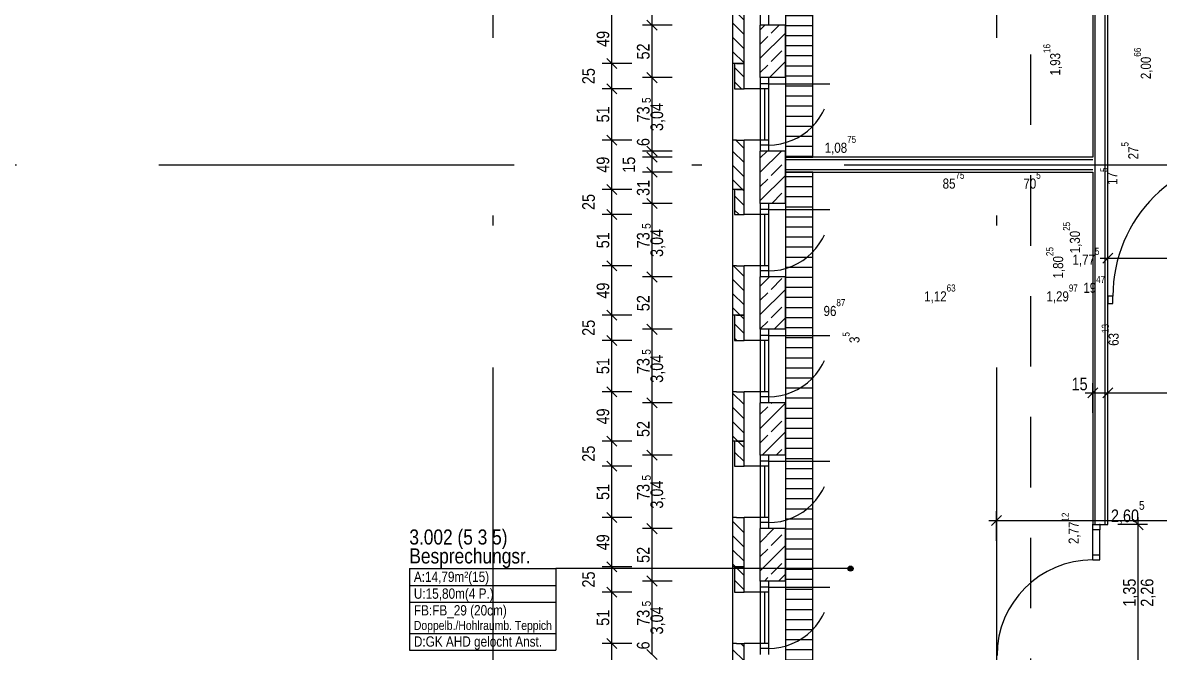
# Model space of a CAD drawing. Extents: x 0.1 to 69.2, y -3.1 to 71.7.
# Drawn here: x 25.14 to 36.43, y 29.19 to 35.44 of the extents above; entities that cross this region are included whole.
import ezdxf

# ---------------------------------------------------------------- set-up
doc = ezdxf.new("R2010")
doc.units = 0
doc.header["$MEASUREMENT"] = 0
doc.linetypes.add('Strichlinie oben', pattern=[0.0012, 0.0007, -0.0005])
doc.linetypes.add('Strichpunktlinie', pattern=[0.006703, 0.003528, -0.001764, 0, -0.001411])
for name, color, linetype in [('A11 Achsen.A', 7, 'Continuous'), ('A27 Unterzug.TK', 7, 'Continuous'), ('A33 Beton Schnitt.TK', 7, 'Continuous'), ('A33 Beton uns oben.TK', 7, 'Continuous'), ('A35 Mauer Schnitt.TK', 7, 'Continuous'), ('A35 Mauer Schnitt_Versatzstein.TK', 7, 'Continuous'), ('A43 Glaswand.NK', 7, 'Continuous'), ('A43 Leichte Trennwand.NK', 7, 'Continuous'), ('A48 Fenster.TU', 7, 'Continuous'), ('A54 Heizung Konvektoren.HT', 7, 'Continuous'), ('A71 Bem100.TX', 7, 'Continuous'), ('A74 Raumstempel.TX', 7, 'Continuous')]:
    doc.layers.add(name, color=color, linetype=linetype)
doc.styles.add('ERSTELLTER_STIL_1', font='ARIALN.TTF')
pattern_1 = [(0, (-18.97232, -5.88776), (0, 0.1), [])]
pattern_2 = [(135, (-18.97232, -5.88776), (0.07071068, 0.07071068), [])]
pattern_3 = [(45, (-18.97232, -5.88776), (-0.14142136, 0.14142136), []), (45, (-19.04303, -5.81705), (-0.14142136, 0.14142136), [0.15, -0.05])]

msp = doc.modelspace()

# ---------------------------------------------------------------- hatches: boundary and pattern name
at = {"layer": 'A33 Beton Schnitt.TK', "linetype": 'Continuous', "ltscale": 1000}
h = msp.add_hatch(dxfattribs=at)
h.set_pattern_fill('BETON__STAHLBETON_0003', color=256, scale=100, style=0, pattern_type=2)
h.set_pattern_definition(pattern_3)
h.paths.add_polyline_path([(32.467, 34.894), (32.547, 34.894), (32.717, 34.894), (32.717, 35.414), (32.547, 35.414), (32.467, 35.414)], flags=0)
h = msp.add_hatch(dxfattribs=at)
h.set_pattern_fill('BETON__STAHLBETON_0003', color=256, scale=100, style=0, pattern_type=2)
h.set_pattern_definition(pattern_3)
h.paths.add_polyline_path([(32.467, 33.644), (32.547, 33.644), (32.717, 33.644), (32.717, 34.164), (32.547, 34.164), (32.467, 34.164)], flags=0)
h = msp.add_hatch(dxfattribs=at)
h.set_pattern_fill('BETON__STAHLBETON_0003', color=256, scale=100, style=0, pattern_type=2)
h.set_pattern_definition(pattern_3)
h.paths.add_polyline_path([(32.467, 32.394), (32.547, 32.394), (32.717, 32.394), (32.717, 32.914), (32.547, 32.914), (32.467, 32.914)], flags=0)
h = msp.add_hatch(dxfattribs=at)
h.set_pattern_fill('BETON__STAHLBETON_0003', color=256, scale=100, style=0, pattern_type=2)
h.set_pattern_definition(pattern_3)
h.paths.add_polyline_path([(32.547, 31.664), (32.467, 31.664), (32.467, 31.144), (32.547, 31.144), (32.717, 31.144), (32.717, 31.664)], flags=0)
h = msp.add_hatch(dxfattribs=at)
h.set_pattern_fill('BETON__STAHLBETON_0003', color=256, scale=100, style=0, pattern_type=2)
h.set_pattern_definition(pattern_3)
h.paths.add_polyline_path([(32.467, 29.894), (32.547, 29.894), (32.717, 29.894), (32.717, 30.414), (32.547, 30.414), (32.467, 30.414)], flags=0)
at = {"layer": 'A35 Mauer Schnitt.TK', "linetype": 'Continuous', "ltscale": 1000}
h = msp.add_hatch(dxfattribs=at)
h.set_pattern_fill('MW_HLZ_0003', color=256, scale=100, style=0, pattern_type=2)
h.set_pattern_definition(pattern_2)
h.paths.add_polyline_path([(32.192, 35.034), (32.307, 35.034), (32.307, 35.524), (32.192, 35.524)], flags=0)
h = msp.add_hatch(dxfattribs=at)
h.set_pattern_fill('MW_HLZ_0003', color=256, scale=100, style=0, pattern_type=2)
h.set_pattern_definition(pattern_2)
h.paths.add_polyline_path([(32.192, 33.784), (32.307, 33.784), (32.307, 34.274), (32.192, 34.274)], flags=0)
h = msp.add_hatch(dxfattribs=at)
h.set_pattern_fill('MW_HLZ_0003', color=256, scale=100, style=0, pattern_type=2)
h.set_pattern_definition(pattern_2)
h.paths.add_polyline_path([(32.192, 32.534), (32.307, 32.534), (32.307, 33.024), (32.192, 33.024)], flags=0)
h = msp.add_hatch(dxfattribs=at)
h.set_pattern_fill('MW_HLZ_0003', color=256, scale=100, style=0, pattern_type=2)
h.set_pattern_definition(pattern_2)
h.paths.add_polyline_path([(32.192, 31.284), (32.307, 31.284), (32.307, 31.774), (32.192, 31.774)], flags=0)
h = msp.add_hatch(dxfattribs=at)
h.set_pattern_fill('MW_HLZ_0003', color=256, scale=100, style=0, pattern_type=2)
h.set_pattern_definition(pattern_2)
h.paths.add_polyline_path([(32.192, 30.034), (32.307, 30.034), (32.307, 30.524), (32.192, 30.524)], flags=0)
h = msp.add_hatch(dxfattribs=at)
h.set_pattern_fill('MW_HLZ_0003', color=256, scale=100, style=0, pattern_type=2)
h.set_pattern_definition(pattern_2)
h.paths.add_polyline_path([(32.192, 28.784), (32.307, 28.784), (32.307, 29.274), (32.192, 29.274)], flags=0)
at = {"layer": 'A35 Mauer Schnitt_Versatzstein.TK', "linetype": 'Continuous', "ltscale": 1000}
h = msp.add_hatch(dxfattribs=at)
h.set_pattern_fill('MW_HLZ_0003', color=256, scale=100, style=0, pattern_type=2)
h.set_pattern_definition(pattern_2)
h.paths.add_polyline_path([(32.307, 34.784), (32.307, 35.034), (32.212, 35.034), (32.212, 34.784)], flags=0)
h = msp.add_hatch(dxfattribs=at)
h.set_pattern_fill('MW_HLZ_0003', color=256, scale=100, style=0, pattern_type=2)
h.set_pattern_definition(pattern_2)
h.paths.add_polyline_path([(32.307, 33.534), (32.307, 33.784), (32.212, 33.784), (32.212, 33.534)], flags=0)
h = msp.add_hatch(dxfattribs=at)
h.set_pattern_fill('MW_HLZ_0003', color=256, scale=100, style=0, pattern_type=2)
h.set_pattern_definition(pattern_2)
h.paths.add_polyline_path([(32.307, 32.284), (32.307, 32.534), (32.212, 32.534), (32.212, 32.284)], flags=0)
h = msp.add_hatch(dxfattribs=at)
h.set_pattern_fill('MW_HLZ_0003', color=256, scale=100, style=0, pattern_type=2)
h.set_pattern_definition(pattern_2)
h.paths.add_polyline_path([(32.307, 31.034), (32.307, 31.284), (32.212, 31.284), (32.212, 31.034)], flags=0)
h = msp.add_hatch(dxfattribs=at)
h.set_pattern_fill('MW_HLZ_0003', color=256, scale=100, style=0, pattern_type=2)
h.set_pattern_definition(pattern_2)
h.paths.add_polyline_path([(32.307, 29.784), (32.307, 30.034), (32.212, 30.034), (32.212, 29.784)], flags=0)
at = {"layer": 'A54 Heizung Konvektoren.HT', "linetype": 'Continuous', "ltscale": 1000}
h = msp.add_hatch(dxfattribs=at)
h.set_pattern_fill('HOLZ_SCHALUNG_LIEGEND__1_A2', color=256, scale=100, style=0, pattern_type=2)
h.set_pattern_definition(pattern_1)
h.paths.add_polyline_path([(32.989, 34.104), (32.989, 38.954), (32.717, 38.954), (32.717, 34.104)], flags=0)
h = msp.add_hatch(dxfattribs=at)
h.set_pattern_fill('HOLZ_SCHALUNG_LIEGEND__1_A2', color=256, scale=100, style=0, pattern_type=2)
h.set_pattern_definition(pattern_1)
h.paths.add_polyline_path([(32.989, 29.104), (32.989, 33.954), (32.717, 33.954), (32.717, 29.104)], flags=0)
at = {"layer": 'A74 Raumstempel.TX', "linetype": 'Continuous'}
msp.add_hatch(color=256, dxfattribs=at).paths.add_polyline_path([(33.388, 30.017), (33.386, 30.027), (33.381, 30.035), (33.373, 30.04), (33.363, 30.042), (33.353, 30.04), (33.345, 30.035), (33.34, 30.027), (33.338, 30.017), (33.34, 30.008), (33.345, 29.999), (33.353, 29.994), (33.363, 29.992), (33.373, 29.994), (33.381, 29.999), (33.386, 30.008)], flags=0)

# ---------------------------------------------------------------- linework, layer by layer
at = {"layer": 'A11 Achsen.A', "linetype": 'Strichpunktlinie', "ltscale": 1000}
for p, q in [((29.812, 66.029), (29.812, -2.341)), ((34.812, 66.029), (34.812, -2.341)), ((19.692, 34.029), (61.182, 34.029))]:
    msp.add_line(p, q, dxfattribs=at)
at = {"layer": 'A27 Unterzug.TK', "linetype": 'Continuous', "ltscale": 1000}
for p, q in [((32.547, 35.414), (32.467, 35.414)), ((32.717, 35.414), (32.547, 35.414)), ((32.547, 34.894), (32.467, 34.894)), ((32.717, 34.894), (32.547, 34.894)), ((32.547, 34.164), (32.467, 34.164)), ((32.717, 34.164), (32.547, 34.164)), ((32.547, 33.644), (32.467, 33.644)), ((32.717, 33.644), (32.547, 33.644)), ((32.547, 32.914), (32.467, 32.914)), ((32.717, 32.914), (32.547, 32.914)), ((35.917, 32.722), (35.917, 32.652)), ((32.547, 32.394), (32.467, 32.394)), ((32.717, 32.394), (32.547, 32.394)), ((32.547, 31.664), (32.467, 31.664)), ((32.717, 31.664), (32.547, 31.664)), ((32.547, 31.144), (32.467, 31.144)), ((32.717, 31.144), (32.547, 31.144)), ((32.547, 30.414), (32.467, 30.414)), ((32.717, 30.414), (32.547, 30.414)), ((35.767, 30.454), (35.792, 30.454)), ((35.792, 30.454), (35.837, 30.454)), ((35.837, 30.454), (35.892, 30.454)), ((35.892, 30.454), (35.917, 30.454)), ((32.547, 29.894), (32.467, 29.894)), ((32.717, 29.894), (32.547, 29.894))]:
    msp.add_line(p, q, dxfattribs=at)
at = {"layer": 'A33 Beton Schnitt.TK', "linetype": 'Continuous', "ltscale": 1000}
for p, q in [((32.467, 36.144), (32.467, 35.414)), ((32.547, 36.144), (32.547, 35.414)), ((32.717, 36.144), (32.717, 35.414)), ((32.467, 34.894), (32.467, 35.414)), ((32.547, 35.414), (32.467, 35.414)), ((32.547, 35.414), (32.467, 35.414)), ((32.547, 35.414), (32.467, 35.414)), ((32.547, 34.894), (32.467, 34.894)), ((32.547, 34.894), (32.467, 34.894)), ((32.467, 34.894), (32.467, 34.164)), ((32.547, 34.894), (32.467, 34.894)), ((32.547, 34.894), (32.547, 34.164)), ((32.717, 34.894), (32.717, 34.164)), ((32.467, 34.784), (32.307, 34.784)), ((32.547, 34.784), (32.467, 34.784)), ((32.507, 34.784), (32.507, 34.274)), ((32.467, 34.274), (32.307, 34.274)), ((32.547, 34.274), (32.467, 34.274)), ((32.467, 33.644), (32.467, 34.164)), ((32.547, 34.164), (32.467, 34.164)), ((32.547, 34.164), (32.467, 34.164)), ((32.547, 34.164), (32.467, 34.164)), ((32.547, 33.644), (32.467, 33.644)), ((32.547, 33.644), (32.467, 33.644)), ((32.467, 33.644), (32.467, 32.914)), ((32.547, 33.644), (32.467, 33.644)), ((32.547, 33.644), (32.547, 32.914)), ((32.717, 33.644), (32.717, 32.914)), ((32.467, 33.534), (32.307, 33.534)), ((32.547, 33.534), (32.467, 33.534)), ((32.507, 33.534), (32.507, 33.024)), ((32.467, 33.024), (32.307, 33.024)), ((32.547, 33.024), (32.467, 33.024)), ((32.467, 32.394), (32.467, 32.914)), ((32.547, 32.914), (32.467, 32.914)), ((32.547, 32.914), (32.467, 32.914)), ((32.547, 32.914), (32.467, 32.914)), ((32.547, 32.394), (32.467, 32.394)), ((32.547, 32.394), (32.467, 32.394)), ((32.467, 32.394), (32.467, 31.664)), ((32.547, 32.394), (32.467, 32.394)), ((32.547, 32.394), (32.547, 31.664)), ((32.717, 32.394), (32.717, 31.664)), ((32.467, 32.284), (32.307, 32.284)), ((32.547, 32.284), (32.467, 32.284)), ((32.507, 32.284), (32.507, 31.774)), ((32.467, 31.774), (32.307, 31.774)), ((32.547, 31.774), (32.467, 31.774)), ((32.467, 31.144), (32.467, 31.664)), ((32.547, 31.664), (32.467, 31.664)), ((32.547, 31.664), (32.467, 31.664)), ((32.547, 31.664), (32.467, 31.664)), ((32.547, 31.144), (32.467, 31.144)), ((32.547, 31.144), (32.467, 31.144)), ((32.467, 31.144), (32.467, 30.414)), ((32.547, 31.144), (32.467, 31.144)), ((32.547, 31.144), (32.547, 30.414)), ((32.717, 31.144), (32.717, 30.414)), ((32.467, 31.034), (32.307, 31.034)), ((32.547, 31.034), (32.467, 31.034)), ((32.507, 31.034), (32.507, 30.524)), ((32.467, 30.524), (32.307, 30.524)), ((32.547, 30.524), (32.467, 30.524)), ((32.467, 29.894), (32.467, 30.414)), ((32.547, 30.414), (32.467, 30.414)), ((32.547, 30.414), (32.467, 30.414)), ((32.547, 30.414), (32.467, 30.414)), ((32.547, 29.894), (32.467, 29.894)), ((32.547, 29.894), (32.467, 29.894)), ((32.467, 29.894), (32.467, 29.164)), ((32.547, 29.894), (32.467, 29.894)), ((32.547, 29.894), (32.547, 29.164)), ((32.717, 29.894), (32.717, 29.164)), ((32.467, 29.784), (32.307, 29.784)), ((32.547, 29.784), (32.467, 29.784)), ((32.507, 29.784), (32.507, 29.274)), ((32.467, 29.274), (32.307, 29.274)), ((32.547, 29.274), (32.467, 29.274))]:
    msp.add_line(p, q, dxfattribs=at)
at = {"layer": 'A33 Beton Schnitt.TK', "linetype": 'Continuous', "lineweight": 0, "ltscale": 1000, "flags": 128}
for points in [[(32.307, 35.414), (32.307, 34.894)], [(32.307, 34.164), (32.307, 33.644)], [(32.307, 32.914), (32.307, 32.394)], [(32.307, 31.664), (32.307, 31.144)], [(32.307, 30.414), (32.307, 29.894)]]:
    msp.add_lwpolyline(points, dxfattribs=at)
at = {"layer": 'A33 Beton Schnitt.TK', "linetype": 'Continuous', "ltscale": 1000, "flags": 128}
for points in [[(32.717, 34.894), (32.717, 35.414)], [(32.717, 33.644), (32.717, 34.164)], [(32.717, 32.394), (32.717, 32.914)], [(32.717, 31.144), (32.717, 31.664)], [(32.717, 29.894), (32.717, 30.414)]]:
    msp.add_lwpolyline(points, dxfattribs=at)
at = {"layer": 'A33 Beton uns oben.TK', "linetype": 'Strichlinie oben', "ltscale": 1000}
msp.add_line((35.154, 23.624), (35.154, 57.124), dxfattribs=at)
at = {"layer": 'A35 Mauer Schnitt.TK', "linetype": 'Continuous', "ltscale": 1000}
for p, q in [((32.232, 35.034), (32.192, 35.034)), ((32.192, 35.034), (32.192, 34.274)), ((32.232, 35.034), (32.307, 35.034)), ((32.232, 34.274), (32.192, 34.274)), ((32.232, 34.274), (32.307, 34.274)), ((32.232, 33.784), (32.192, 33.784)), ((32.192, 33.784), (32.192, 33.024)), ((32.232, 33.784), (32.307, 33.784)), ((32.232, 33.024), (32.192, 33.024)), ((32.232, 33.024), (32.307, 33.024)), ((32.232, 32.534), (32.192, 32.534)), ((32.192, 32.534), (32.192, 31.774)), ((32.232, 32.534), (32.307, 32.534)), ((32.232, 31.774), (32.192, 31.774)), ((32.232, 31.774), (32.307, 31.774)), ((32.232, 31.284), (32.192, 31.284)), ((32.192, 31.284), (32.192, 30.524)), ((32.232, 31.284), (32.307, 31.284)), ((32.232, 30.524), (32.192, 30.524)), ((32.232, 30.524), (32.307, 30.524)), ((32.232, 30.034), (32.192, 30.034)), ((32.192, 30.034), (32.192, 29.274)), ((32.232, 30.034), (32.307, 30.034)), ((32.232, 29.274), (32.192, 29.274)), ((32.232, 29.274), (32.307, 29.274))]:
    msp.add_line(p, q, dxfattribs=at)
at = {"layer": 'A35 Mauer Schnitt.TK', "linetype": 'Continuous', "ltscale": 1000, "flags": 128}
for points in [[(32.192, 35.524), (32.192, 35.034)], [(32.307, 35.034), (32.307, 35.524)], [(32.192, 34.274), (32.192, 33.784)], [(32.307, 33.784), (32.307, 34.274)], [(32.192, 33.024), (32.192, 32.534)], [(32.307, 32.534), (32.307, 33.024)], [(32.192, 31.774), (32.192, 31.284)], [(32.307, 31.284), (32.307, 31.774)], [(32.192, 30.524), (32.192, 30.034)], [(32.307, 30.034), (32.307, 30.524)], [(32.192, 29.274), (32.192, 28.784)], [(32.307, 28.784), (32.307, 29.274)]]:
    msp.add_lwpolyline(points, dxfattribs=at)
at = {"layer": 'A35 Mauer Schnitt_Versatzstein.TK', "linetype": 'Continuous', "ltscale": 1000, "flags": 128}
for points in [[(32.307, 35.034), (32.212, 35.034)], [(32.212, 35.034), (32.212, 34.784)], [(32.307, 34.784), (32.307, 35.034)], [(32.212, 34.784), (32.307, 34.784)], [(32.307, 33.784), (32.212, 33.784)], [(32.212, 33.784), (32.212, 33.534)], [(32.307, 33.534), (32.307, 33.784)], [(32.212, 33.534), (32.307, 33.534)], [(32.307, 32.534), (32.212, 32.534)], [(32.212, 32.534), (32.212, 32.284)], [(32.307, 32.284), (32.307, 32.534)], [(32.212, 32.284), (32.307, 32.284)], [(32.307, 31.284), (32.212, 31.284)], [(32.212, 31.284), (32.212, 31.034)], [(32.307, 31.034), (32.307, 31.284)], [(32.212, 31.034), (32.307, 31.034)], [(32.307, 30.034), (32.212, 30.034)], [(32.212, 30.034), (32.212, 29.784)], [(32.307, 29.784), (32.307, 30.034)], [(32.212, 29.784), (32.307, 29.784)]]:
    msp.add_lwpolyline(points, dxfattribs=at)
at = {"layer": 'A43 Glaswand.NK', "linetype": 'Continuous', "ltscale": 1000}
for p, q in [((35.967, 32.722), (35.917, 32.722)), ((35.917, 32.722), (35.917, 32.652)), ((35.917, 32.722), (35.917, 32.652)), ((35.967, 32.652), (35.967, 32.722)), ((35.917, 32.652), (35.967, 32.652))]:
    msp.add_line(p, q, dxfattribs=at)
msp.add_arc((37.367, 32.722), 1.4, 90, 180, dxfattribs=at)
for p in [(35.917, 32.722), (35.917, 32.652)]:
    msp.add_point(p, dxfattribs=at)
at = {"layer": 'A43 Leichte Trennwand.NK', "linetype": 'Continuous', "ltscale": 1000}
for p, q in [((35.792, 32.652), (35.792, 37.604)), ((35.892, 32.652), (35.892, 37.604)), ((35.767, 34.079), (32.717, 34.079)), ((35.767, 33.979), (32.717, 33.979)), ((35.792, 30.454), (35.792, 32.652)), ((35.892, 30.454), (35.892, 32.652)), ((35.767, 30.454), (35.837, 30.454)), ((35.767, 30.404), (35.767, 30.454)), ((35.767, 30.454), (35.792, 30.454)), ((35.837, 30.404), (35.767, 30.404)), ((35.767, 30.104), (35.767, 30.404)), ((35.792, 30.454), (35.837, 30.454)), ((35.837, 30.454), (35.837, 30.404)), ((35.837, 30.104), (35.837, 30.404)), ((35.767, 30.154), (35.837, 30.154)), ((35.767, 30.104), (35.837, 30.104))]:
    msp.add_line(p, q, dxfattribs=at)
at = {"layer": 'A43 Leichte Trennwand.NK', "linetype": 'Continuous', "ltscale": 1000, "flags": 128}
for points in [[(35.767, 37.604), (35.767, 34.104)], [(35.917, 32.652), (35.917, 37.604)], [(35.767, 34.104), (32.717, 34.104)], [(32.717, 34.104), (32.717, 33.954)], [(32.717, 33.954), (35.767, 33.954)], [(35.767, 33.954), (35.767, 32.652)], [(35.767, 32.652), (35.767, 30.454)], [(35.917, 30.454), (35.917, 32.652)]]:
    msp.add_lwpolyline(points, dxfattribs=at)
at = {"layer": 'A43 Leichte Trennwand.NK', "linetype": 'Continuous', "ltscale": 1000}
msp.add_arc((35.767, 29.154), 0.95, 90, 180, dxfattribs=at)
for p in [(35.767, 30.454), (35.837, 30.454)]:
    msp.add_point(p, dxfattribs=at)
at = {"layer": 'A48 Fenster.TU', "linetype": 'Continuous', "ltscale": 1000}
for p, q in [((32.547, 34.834), (32.467, 34.834)), ((32.547, 34.224), (32.467, 34.224)), ((32.547, 33.584), (32.467, 33.584)), ((32.547, 32.974), (32.467, 32.974)), ((32.547, 32.334), (32.467, 32.334)), ((32.547, 31.724), (32.467, 31.724)), ((32.547, 31.084), (32.467, 31.084)), ((32.547, 30.474), (32.467, 30.474)), ((32.547, 29.834), (32.467, 29.834)), ((32.547, 29.224), (32.467, 29.224))]:
    msp.add_line(p, q, dxfattribs=at)
at = {"layer": 'A48 Fenster.TU', "linetype": 'Strichlinie oben', "ltscale": 1000}
for p, q in [((32.547, 34.834), (33.157, 34.834)), ((32.547, 33.584), (33.157, 33.584)), ((32.547, 32.334), (33.157, 32.334)), ((32.547, 31.084), (33.157, 31.084)), ((32.547, 29.834), (33.157, 29.834))]:
    msp.add_line(p, q, dxfattribs=at)
for centre in [(32.547, 34.834), (32.547, 33.584), (32.547, 32.334), (32.547, 31.084), (32.547, 29.834)]:
    msp.add_arc(centre, 0.61, 270, 0, dxfattribs=at)
at = {"layer": 'A54 Heizung Konvektoren.HT', "linetype": 'Continuous', "ltscale": 1000}
for p, q in [((32.717, 38.954), (32.717, 34.104)), ((32.989, 34.104), (32.989, 38.954)), ((32.717, 34.104), (32.989, 34.104)), ((32.989, 33.954), (32.717, 33.954)), ((32.717, 33.954), (32.717, 29.104)), ((32.989, 29.104), (32.989, 33.954))]:
    msp.add_line(p, q, dxfattribs=at)
at = {"layer": 'A71 Bem100.TX', "linetype": 'Continuous', "ltscale": 1000}
for p, q in [((31.392, 35.414), (31.392, 36.144)), ((30.992, 35.034), (30.992, 35.524)), ((31.342, 35.464), (31.442, 35.364)), ((31.592, 35.414), (31.298, 35.414)), ((31.392, 34.894), (31.392, 35.414)), ((31.192, 35.034), (30.898, 35.034)), ((30.942, 35.084), (31.042, 34.984)), ((30.992, 34.784), (30.992, 35.034)), ((31.592, 34.894), (31.298, 34.894)), ((31.342, 34.944), (31.442, 34.844)), ((31.392, 34.164), (31.392, 34.894)), ((31.192, 34.784), (30.898, 34.784)), ((30.942, 34.834), (31.042, 34.734)), ((30.992, 34.274), (30.992, 34.784)), ((30.942, 34.324), (31.042, 34.224)), ((31.192, 34.274), (30.898, 34.274)), ((30.992, 33.784), (30.992, 34.274)), ((31.342, 34.214), (31.442, 34.114)), ((31.592, 34.164), (31.298, 34.164)), ((31.592, 34.104), (31.298, 34.104)), ((31.342, 34.154), (31.442, 34.054)), ((31.392, 34.104), (31.392, 34.164)), ((31.392, 33.954), (31.392, 34.104)), ((31.342, 34.004), (31.442, 33.904)), ((31.592, 33.954), (31.298, 33.954)), ((31.392, 33.644), (31.392, 33.954)), ((31.192, 33.784), (30.898, 33.784)), ((30.942, 33.834), (31.042, 33.734)), ((30.992, 33.534), (30.992, 33.784)), ((31.592, 33.644), (31.298, 33.644)), ((31.342, 33.694), (31.442, 33.594)), ((31.392, 32.914), (31.392, 33.644)), ((31.192, 33.534), (30.898, 33.534)), ((30.942, 33.584), (31.042, 33.484)), ((30.992, 33.024), (30.992, 33.534)), ((35.917, 32.902), (35.917, 33.196)), ((30.942, 33.074), (31.042, 32.974)), ((35.842, 33.102), (35.917, 33.102)), ((35.967, 33.152), (35.867, 33.052)), ((35.917, 33.102), (37.417, 33.102)), ((31.192, 33.024), (30.898, 33.024)), ((30.992, 32.534), (30.992, 33.024)), ((31.342, 32.964), (31.442, 32.864)), ((31.592, 32.914), (31.298, 32.914)), ((31.392, 32.394), (31.392, 32.914)), ((31.192, 32.534), (30.898, 32.534)), ((30.942, 32.584), (31.042, 32.484)), ((30.992, 32.284), (30.992, 32.534)), ((31.592, 32.394), (31.298, 32.394)), ((31.342, 32.444), (31.442, 32.344)), ((31.392, 31.664), (31.392, 32.394)), ((31.192, 32.284), (30.898, 32.284)), ((30.942, 32.334), (31.042, 32.234)), ((30.992, 31.774), (30.992, 32.284)), ((30.942, 31.824), (31.042, 31.724)), ((35.767, 31.564), (35.767, 31.858)), ((35.917, 31.564), (35.917, 31.858)), ((31.192, 31.774), (30.898, 31.774)), ((30.992, 31.284), (30.992, 31.774)), ((31.342, 31.714), (31.442, 31.614)), ((35.692, 31.764), (35.767, 31.764)), ((35.817, 31.814), (35.717, 31.714)), ((35.767, 31.764), (35.917, 31.764)), ((35.967, 31.814), (35.867, 31.714)), ((35.917, 31.764), (38.197, 31.764)), ((31.592, 31.664), (31.298, 31.664)), ((31.392, 31.144), (31.392, 31.664)), ((31.192, 31.284), (30.898, 31.284)), ((30.942, 31.334), (31.042, 31.234)), ((30.992, 31.034), (30.992, 31.284)), ((31.592, 31.144), (31.298, 31.144)), ((31.342, 31.194), (31.442, 31.094)), ((31.392, 30.414), (31.392, 31.144)), ((31.192, 31.034), (30.898, 31.034)), ((30.942, 31.084), (31.042, 30.984)), ((30.992, 30.524), (30.992, 31.034)), ((34.812, 30.294), (34.812, 30.588)), ((31.192, 30.524), (30.898, 30.524)), ((30.942, 30.574), (31.042, 30.474)), ((30.992, 30.034), (30.992, 30.524)), ((31.342, 30.464), (31.442, 30.364)), ((34.737, 30.494), (34.812, 30.494)), ((34.862, 30.544), (34.762, 30.444)), ((34.812, 30.494), (37.417, 30.494)), ((36.267, 30.404), (36.167, 30.504)), ((36.217, 30.454), (36.217, 30.529)), ((31.592, 30.414), (31.298, 30.414)), ((31.392, 29.894), (31.392, 30.414)), ((36.31, 30.454), (36.017, 30.454)), ((36.217, 29.104), (36.217, 30.454)), ((31.192, 30.034), (30.898, 30.034)), ((30.942, 30.084), (31.042, 29.984)), ((30.992, 29.784), (30.992, 30.034)), ((31.342, 29.944), (31.442, 29.844)), ((30.942, 29.834), (31.042, 29.734)), ((31.592, 29.894), (31.298, 29.894)), ((31.392, 29.164), (31.392, 29.894)), ((31.192, 29.784), (30.898, 29.784)), ((30.992, 29.274), (30.992, 29.784)), ((31.192, 29.274), (30.898, 29.274)), ((30.942, 29.324), (31.042, 29.224)), ((30.992, 28.784), (30.992, 29.274)), ((31.342, 29.214), (31.442, 29.114))]:
    msp.add_line(p, q, dxfattribs=at)
at = {"layer": 'A74 Raumstempel.TX', "linetype": 'Continuous', "ltscale": 1000}
for p, q in [((28.983, 30.017), (30.436, 30.017)), ((28.983, 30.017), (28.983, 29.208)), ((33.338, 30.017), (30.436, 30.017)), ((30.436, 30.017), (30.436, 29.208)), ((28.983, 29.85), (30.436, 29.85)), ((28.983, 29.684), (30.436, 29.684)), ((28.983, 29.374), (30.436, 29.374)), ((28.983, 29.208), (30.436, 29.208))]:
    msp.add_line(p, q, dxfattribs=at)
msp.add_circle((33.363, 30.017), 0.025, dxfattribs=at)

# ---------------------------------------------------------------- texts
at = {"linetype": 'Continuous', "attachment_point": 7, "rotation": 90, "style": 'ERSTELLTER_STIL_1'}
for s, insert, char_height in [('{1,93\\A1{\\H0.7x;\\S16^  ;}}', (35.463, 34.916), 0.1), ('{2,00\\A1{\\H0.7x;\\S66^  ;}}', (36.363, 34.879), 0.1), ('{3,04\\A1{\\H0.7x;\\S5^  ;}}', (31.525, 34.363), 0.125), ('{27\\A1{\\H0.7x;\\S5^  ;}}', (36.22, 34.082), 0.1), ('{17\\A1{\\H0.7x;\\S5^  ;}}', (36.011, 33.829), 0.1), ('{3,04\\A1{\\H0.7x;\\S5^  ;}}', (31.525, 33.113), 0.125), ('{1,30\\A1{\\H0.7x;\\S25^  ;}}', (35.659, 33.149), 0.1), ('{1,80\\A1{\\H0.7x;\\S25^  ;}}', (35.492, 32.899), 0.1), ('{63\\A1{\\H0.7x;\\S13^  ;}}', (36.026, 32.23), 0.1), ('{3\\A1{\\H0.7x;\\S5^  ;}}', (33.453, 32.258), 0.1), ('{3,04\\A1{\\H0.7x;\\S5^  ;}}', (31.525, 31.863), 0.125), ('{3,04\\A1{\\H0.7x;\\S5^  ;}}', (31.525, 30.613), 0.125), ('{2,77\\A1{\\H0.7x;\\S12^  ;}}', (35.646, 30.261), 0.1), ('{3,04\\A1{\\H0.7x;\\S5^  ;}}', (31.525, 29.363), 0.125)]:
    msp.add_mtext(s, dxfattribs=dict(at, insert=insert, char_height=char_height))
at = {"linetype": 'Continuous', "attachment_point": 7, "style": 'ERSTELLTER_STIL_1'}
for s, insert, char_height in [('{1,08\\A1{\\H0.7x;\\S75^  ;}}', (33.106, 34.129), 0.1), ('{85\\A1{\\H0.7x;\\S75^  ;}}', (34.277, 33.79), 0.1), ('{70\\A1{\\H0.7x;\\S5^  ;}}', (35.079, 33.79), 0.1), ('{1,77\\A1{\\H0.7x;\\S5^  ;}}', (35.566, 33.017), 0.1), ('{1,12\\A1{\\H0.7x;\\S63^  ;}}', (34.094, 32.653), 0.1), ('{1,29\\A1{\\H0.7x;\\S97^  ;}}', (35.307, 32.653), 0.1), ('{19\\A1{\\H0.7x;\\S47^  ;}}', (35.674, 32.755), 0.1), ('{96\\A1{\\H0.7x;\\S87^  ;}}', (33.095, 32.525), 0.1), ('{2,60\\A1{\\H0.7x;\\S5^  ;}}', (35.948, 30.456), 0.125)]:
    msp.add_mtext(s, dxfattribs=dict(at, insert=insert, char_height=char_height))
at = {"layer": 'A71 Bem100.TX', "linetype": 'Continuous', "char_height": 0.125, "attachment_point": 7, "rotation": 90, "style": 'ERSTELLTER_STIL_1'}
for s, insert in [('{49}', (30.969, 35.199)), ('{52}', (31.369, 35.074)), ('{25}', (30.826, 34.829)), ('{51}', (30.969, 34.449)), ('{73}', (31.369, 34.449)), ('{6}', (31.369, 34.214)), ('{49}', (30.969, 33.949)), ('{15}', (31.226, 33.949)), ('{31}', (31.369, 33.719)), ('{25}', (30.826, 33.579)), ('{51}', (30.969, 33.199)), ('{73}', (31.369, 33.199)), ('{49}', (30.969, 32.699)), ('{52}', (31.369, 32.574)), ('{25}', (30.826, 32.329)), ('{51}', (30.969, 31.949)), ('{73}', (31.369, 31.949)), ('{49}', (30.969, 31.449)), ('{52}', (31.369, 31.324)), ('{25}', (30.826, 31.079)), ('{51}', (30.969, 30.699)), ('{73}', (31.369, 30.699)), ('{49}', (30.969, 30.199)), ('{52}', (31.369, 30.074)), ('{25}', (30.826, 29.829)), ('{1,35}', (36.217, 29.639)), ('{2,26}', (36.392, 29.639)), ('{51}', (30.969, 29.449)), ('{73}', (31.369, 29.449)), ('{6}', (31.369, 29.214))]:
    msp.add_mtext(s, dxfattribs=dict(at, insert=insert))
at = {"layer": 'A71 Bem100.TX', "linetype": 'Continuous', "insert": (35.557, 31.787), "char_height": 0.125, "attachment_point": 7, "style": 'ERSTELLTER_STIL_1'}
msp.add_mtext('{15}', dxfattribs=at)
at = {"layer": 'A74 Raumstempel.TX', "linetype": 'Continuous', "style": 'ERSTELLTER_STIL_1'}
for s, insert, char_height, attachment_point in [('{3.002 (5 3 5)}', (28.983, 30.211), 0.15, 7), ('{Besprechungsr.}', (28.983, 30.023), 0.15, 7), ('{A:14,79m²(15)}', (29.028, 29.987), 0.102, 1), ('{U:15,80m(4 P.)}', (29.028, 29.82), 0.102, 1), ('{FB:FB_29 (20cm)}', (29.028, 29.654), 0.102, 1), ('{Doppelb./Hohlraumb. Teppich}', (29.028, 29.498), 0.09, 1), ('{D:GK AHD gelocht Anst.}', (29.028, 29.344), 0.102, 1)]:
    msp.add_mtext(s, dxfattribs=dict(at, insert=insert, char_height=char_height, attachment_point=attachment_point))

doc.saveas('drawing.dxf')
